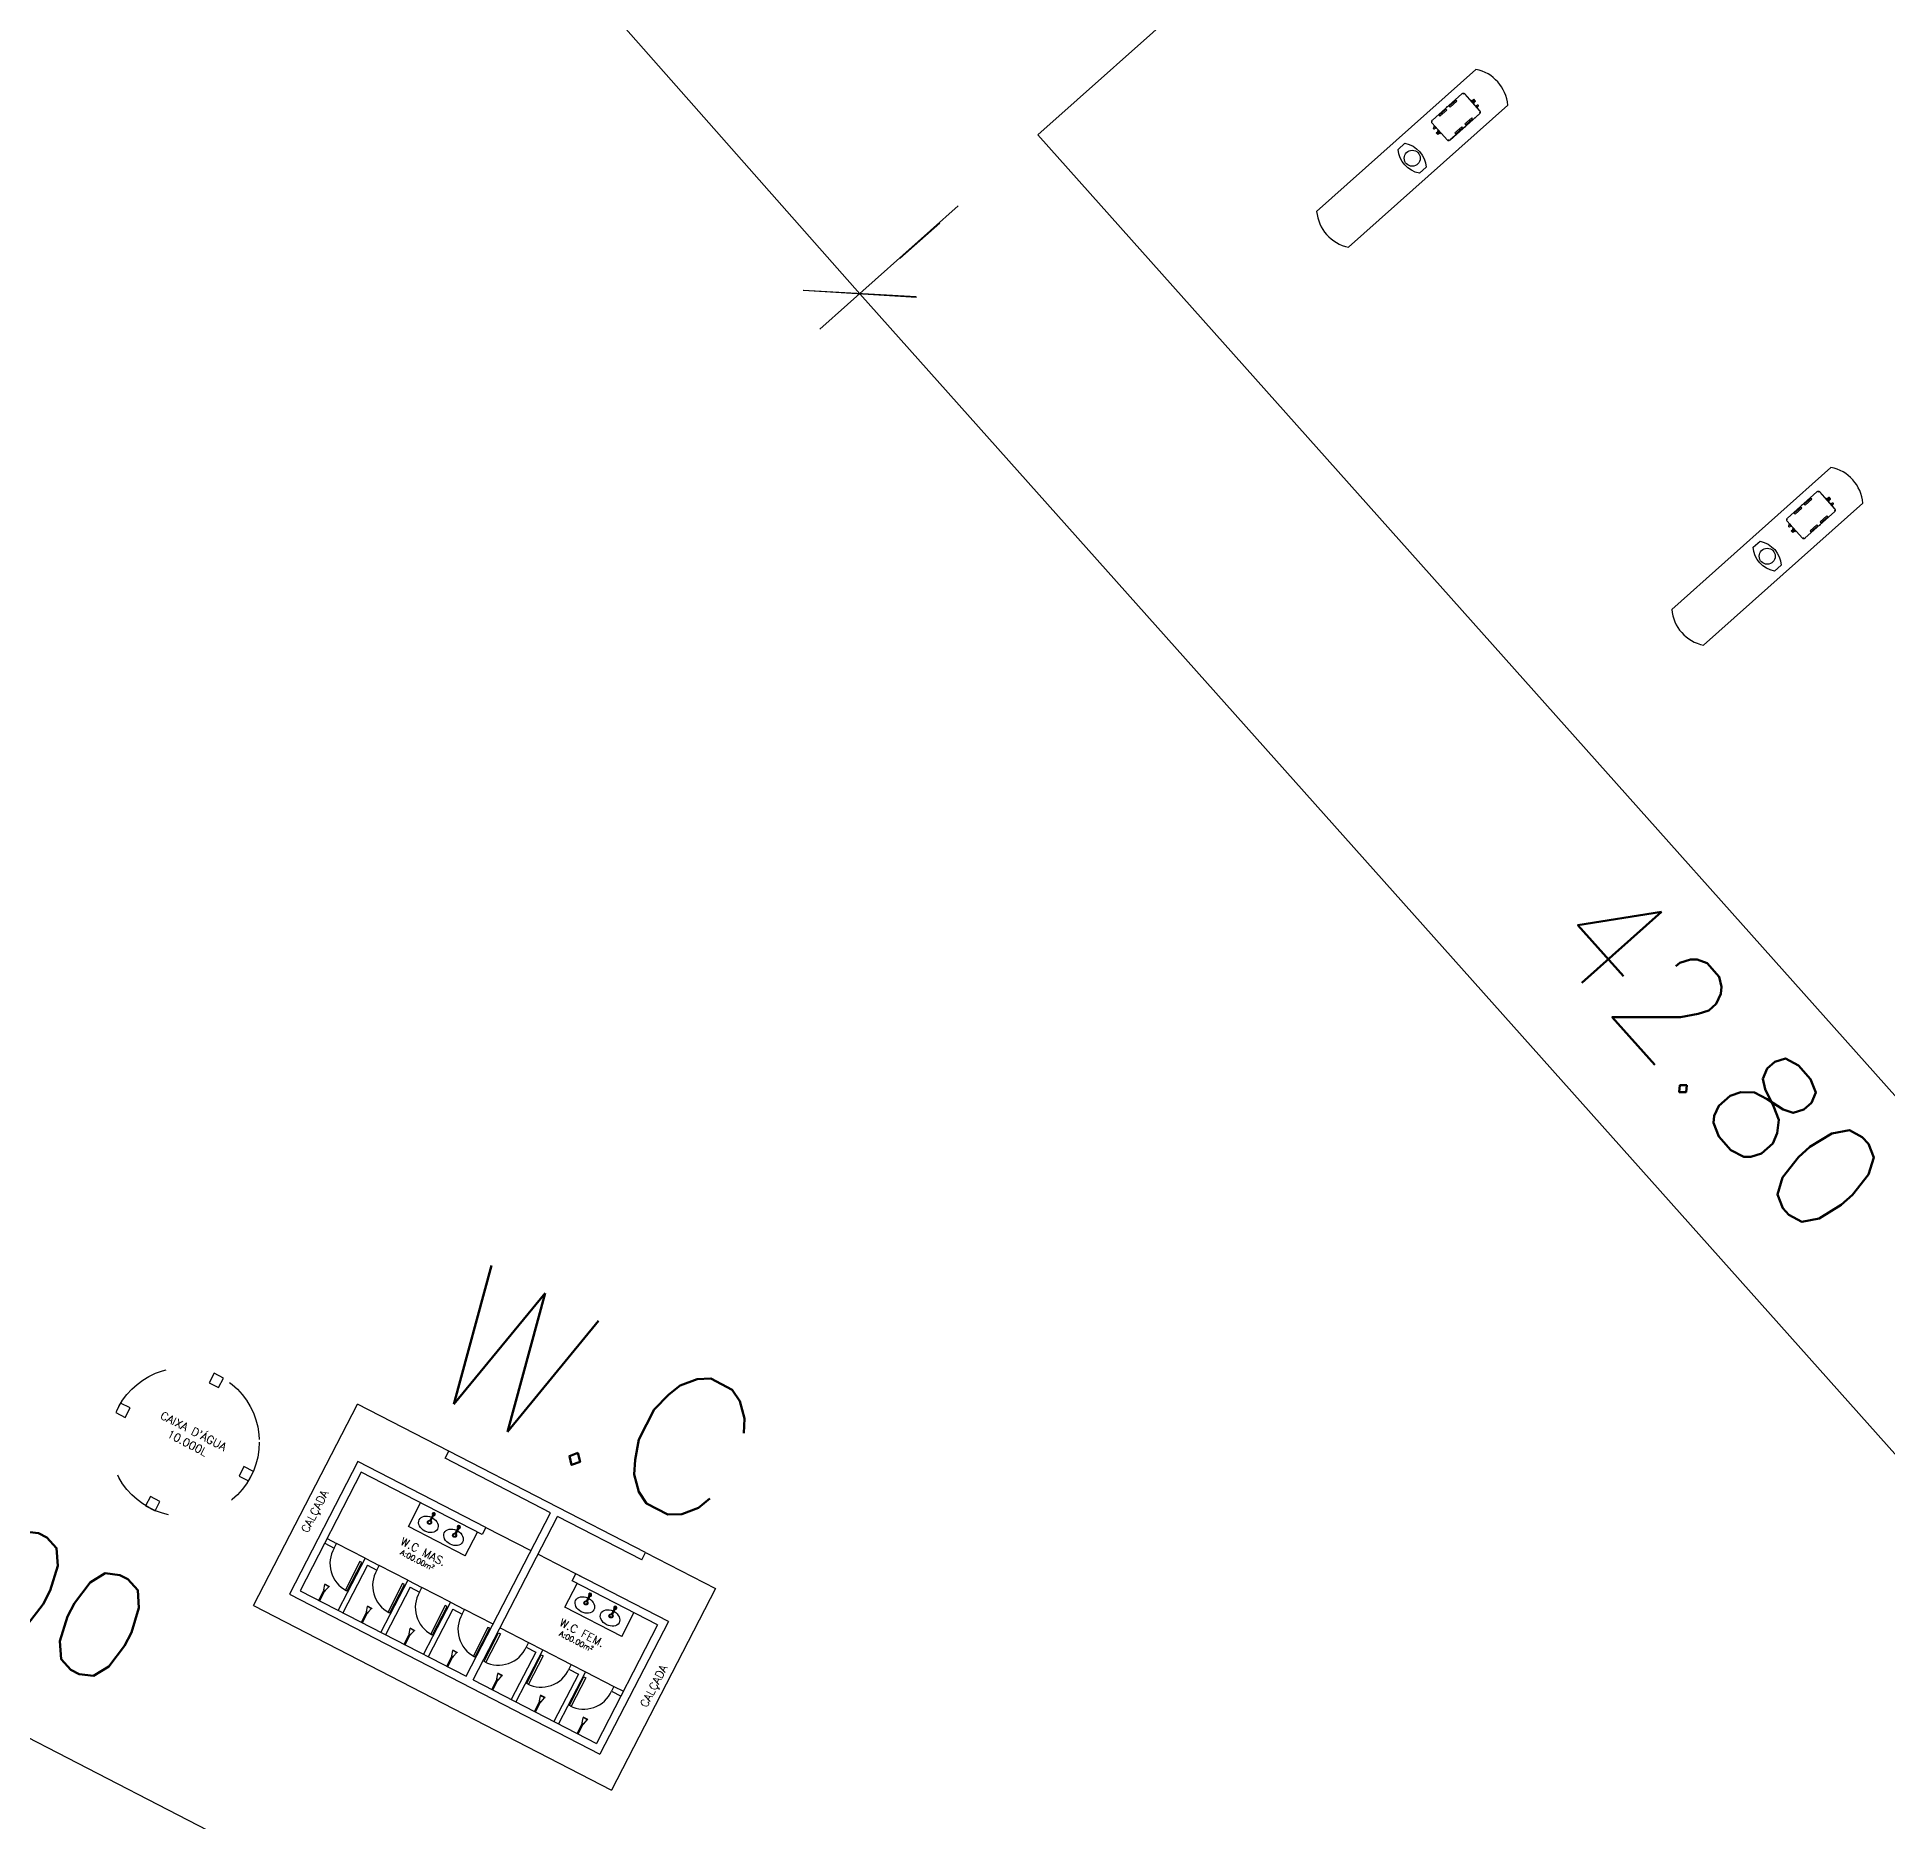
# Model space of a CAD drawing. Header units: millimetres. Extents: x 1111 to 1333, y -447 to -319.
# Drawn here: x 1127.649 to 1130.425, y -441.256 to -438.578 of the extents above; entities that cross this region are included whole.
import ezdxf

# ---------------------------------------------------------------- set-up
doc = ezdxf.new("R2010")
doc.units = ezdxf.units.MM
doc.header["$PDMODE"] = 35
doc.linetypes.add('HIDDEN', pattern=[0.375, 0.25, -0.125])
for name, color, linetype in [('ARQ-ALVENARIA', 4, 'Continuous'), ('ARQ-COTAS', 30, 'Continuous'), ('ARQ-ESTRUTURA', 6, 'Continuous'), ('ARQ-PENA-01', 1, 'Continuous'), ('ARQ-PENA-02', 2, 'Continuous'), ('ARQ-PENA-FINA-CINZA', 8, 'Continuous'), ('ARQ-PROJ-01', 1, 'HIDDEN'), ('ARQ-PÇ-HIDROSSAN', 7, 'Continuous'), ('ARQ-TEXTO3', 3, 'Continuous')]:
    doc.layers.add(name, color=color, linetype=linetype)
doc.styles.add('ROMANS', font='romans')
doc.styles.add('Romans_Anot', font='romans.shx')
doc.dimstyles.new('Escala 1-1000', dxfattribs={"dimscale": 10, "dimtxt": 0.2, "dimasz": 0.15, "dimexe": 0.1, "dimexo": 0.2, "dimgap": 0.15, "dimtad": 1, "dimzin": 4, "dimdsep": 46, "dimtxsty": 'Romans_Anot', "dimblk": 'OBLIQUE', "dimcen": 0.25, "dimclrd": 256, "dimclre": 256, "dimclrt": 2, "dimadec": 0, "dimazin": 0, "dimtfac": 1, "dimtix": 1, "dimtmove": 2, "dimatfit": 3, "dimfxl": 0, "dimlwd": -1, "dimlwe": -1, "dimarcsym": 0})

# ---------------------------------------------------------------- blocks, each defined once
blk = doc.blocks.new('BOMBA SUPERIOR')
at = {"layer": 'ARQ-PENA-FINA-CINZA', "lineweight": 5}
for p, q in [((807.348, 416.105), (807.347, 416.103)), ((807.347, 416.103), (807.347, 416.102)), ((807.347, 416.102), (807.347, 416.101)), ((807.349, 416.108), (807.348, 416.105)), ((807.35, 416.109), (807.349, 416.108)), ((807.351, 416.11), (807.35, 416.109)), ((807.353, 416.112), (807.351, 416.11)), ((807.354, 416.114), (807.353, 416.112)), ((807.355, 416.115), (807.354, 416.114)), ((807.356, 416.116), (807.355, 416.115)), ((807.358, 416.118), (807.356, 416.116)), ((807.36, 416.119), (807.358, 416.118)), ((807.361, 416.12), (807.36, 416.119)), ((807.361, 416.109), (807.36, 416.107)), ((807.36, 416.107), (807.361, 416.104)), ((807.362, 416.12), (807.361, 416.12)), ((807.363, 416.11), (807.361, 416.109)), ((807.361, 416.106), (807.361, 416.107)), ((807.361, 416.107), (807.363, 416.107)), ((807.361, 416.106), (807.361, 416.107)), ((807.363, 416.106), (807.361, 416.106)), ((807.361, 416.104), (807.363, 416.103)), ((807.364, 416.122), (807.362, 416.12)), ((807.365, 416.109), (807.363, 416.11)), ((807.364, 416.109), (807.363, 416.109)), ((807.363, 416.109), (807.363, 416.109)), ((807.363, 416.107), (807.363, 416.109)), ((807.363, 416.109), (807.364, 416.109)), ((807.363, 416.105), (807.363, 416.106)), ((807.363, 416.105), (807.363, 416.105)), ((807.363, 416.105), (807.364, 416.105)), ((807.364, 416.105), (807.363, 416.105)), ((807.363, 416.103), (807.365, 416.104)), ((807.367, 416.123), (807.364, 416.122)), ((807.364, 416.109), (807.364, 416.109)), ((807.364, 416.109), (807.364, 416.107)), ((807.364, 416.107), (807.365, 416.107)), ((807.365, 416.106), (807.364, 416.106)), ((807.364, 416.106), (807.364, 416.105)), ((807.364, 416.105), (807.364, 416.105)), ((807.367, 416.107), (807.365, 416.109)), ((807.365, 416.104), (807.367, 416.107)), ((807.365, 416.107), (807.365, 416.106)), ((807.365, 416.107), (807.365, 416.106)), ((807.368, 416.123), (807.367, 416.123)), ((807.372, 416.123), (807.368, 416.123)), ((807.375, 416.124), (807.372, 416.123)), ((807.376, 416.124), (807.375, 416.124)), ((807.386, 416.124), (807.376, 416.124)), ((807.386, 416.122), (808.126, 416.122)), ((807.387, 416.124), (808.125, 416.124)), ((807.715, 416.107), (807.543, 416.107)), ((807.543, 416.107), (807.543, 416.084)), ((807.715, 416.084), (807.715, 416.107)), ((807.742, 416.125), (807.745, 416.128)), ((807.742, 416.124), (807.745, 416.127)), ((807.743, 416.125), (807.742, 416.125)), ((807.742, 416.125), (807.742, 416.124)), ((807.745, 416.128), (807.767, 416.128)), ((807.745, 416.127), (807.767, 416.127)), ((807.767, 416.128), (807.77, 416.125)), ((807.767, 416.127), (807.77, 416.124)), ((807.77, 416.125), (807.769, 416.125)), ((807.77, 416.124), (807.77, 416.125)), ((807.968, 416.107), (807.797, 416.107)), ((807.797, 416.107), (807.797, 416.084)), ((807.968, 416.084), (807.968, 416.107)), ((808.136, 416.124), (808.126, 416.124)), ((808.137, 416.124), (808.136, 416.124)), ((808.14, 416.123), (808.137, 416.124)), ((808.143, 416.123), (808.14, 416.123)), ((808.144, 416.123), (808.143, 416.123)), ((808.147, 416.122), (808.144, 416.123)), ((808.146, 416.109), (808.145, 416.107)), ((808.145, 416.107), (808.146, 416.104)), ((808.149, 416.11), (808.146, 416.109)), ((808.146, 416.104), (808.149, 416.103)), ((808.15, 416.12), (808.147, 416.122)), ((808.148, 416.107), (808.147, 416.107)), ((808.147, 416.107), (808.147, 416.106)), ((808.147, 416.106), (808.147, 416.107)), ((808.147, 416.106), (808.148, 416.106)), ((808.149, 416.109), (808.148, 416.109)), ((808.148, 416.109), (808.148, 416.109)), ((808.148, 416.109), (808.148, 416.107)), ((808.148, 416.109), (808.149, 416.109)), ((808.148, 416.106), (808.148, 416.105)), ((808.148, 416.105), (808.148, 416.105)), ((808.148, 416.105), (808.149, 416.105)), ((808.149, 416.105), (808.148, 416.105)), ((808.151, 416.109), (808.149, 416.11)), ((808.15, 416.109), (808.149, 416.109)), ((808.149, 416.109), (808.149, 416.107)), ((808.149, 416.107), (808.15, 416.107)), ((808.15, 416.106), (808.149, 416.106)), ((808.149, 416.106), (808.149, 416.105)), ((808.149, 416.105), (808.15, 416.105)), ((808.149, 416.103), (808.151, 416.104)), ((808.151, 416.12), (808.15, 416.12)), ((808.15, 416.106), (808.15, 416.107)), ((808.15, 416.107), (808.15, 416.106)), ((808.152, 416.119), (808.151, 416.12)), ((808.152, 416.107), (808.151, 416.109)), ((808.151, 416.104), (808.152, 416.107)), ((808.154, 416.118), (808.152, 416.119)), ((808.156, 416.116), (808.154, 416.118)), ((808.157, 416.115), (808.156, 416.116)), ((808.158, 416.114), (808.157, 416.115)), ((808.159, 416.112), (808.158, 416.114)), ((808.161, 416.11), (808.159, 416.112)), ((808.162, 416.109), (808.161, 416.11)), ((808.162, 416.108), (808.162, 416.109)), ((808.163, 416.105), (808.162, 416.108)), ((808.164, 416.103), (808.163, 416.105)), ((808.165, 416.102), (808.164, 416.103)), ((808.165, 416.101), (808.165, 416.102)), ((807.283, 415.897), (807.282, 415.896)), ((807.282, 415.896), (807.282, 415.852)), ((807.283, 415.895), (807.282, 415.896)), ((807.282, 415.876), (807.283, 415.877)), ((807.282, 415.872), (807.283, 415.87)), ((807.282, 415.852), (807.283, 415.853)), ((807.282, 415.852), (807.283, 415.851)), ((807.32, 415.895), (807.283, 415.897)), ((807.283, 415.897), (807.283, 415.897)), ((807.32, 415.893), (807.283, 415.895)), ((807.283, 415.895), (807.283, 415.895)), ((807.283, 415.877), (807.283, 415.877)), ((807.283, 415.877), (807.31, 415.877)), ((807.283, 415.87), (807.283, 415.87)), ((807.283, 415.87), (807.31, 415.87)), ((807.283, 415.853), (807.32, 415.855)), ((807.283, 415.853), (807.283, 415.853)), ((807.283, 415.851), (807.32, 415.852)), ((807.283, 415.851), (807.283, 415.851)), ((807.295, 415.988), (807.296, 415.994)), ((807.296, 415.982), (807.295, 415.988)), ((807.295, 415.874), (807.295, 415.875)), ((807.295, 415.875), (807.311, 415.875)), ((807.295, 415.873), (807.295, 415.874)), ((807.311, 415.873), (807.295, 415.873)), ((807.295, 415.873), (807.295, 415.873)), ((807.295, 415.873), (807.295, 415.873)), ((807.296, 415.994), (807.3, 415.998)), ((807.3, 415.978), (807.296, 415.982)), ((807.3, 415.998), (807.304, 416.002)), ((807.304, 415.974), (807.3, 415.978)), ((807.304, 416.002), (807.31, 416.003)), ((807.31, 415.973), (807.304, 415.974)), ((807.31, 416.003), (807.327, 416.003)), ((807.327, 415.973), (807.31, 415.973)), ((807.321, 415.88), (807.312, 415.879)), ((807.312, 415.879), (807.312, 415.869)), ((807.312, 415.869), (807.312, 415.879)), ((807.312, 415.878), (807.312, 415.878)), ((807.312, 415.878), (807.312, 415.877)), ((807.312, 415.875), (807.312, 415.874)), ((807.312, 415.873), (807.312, 415.873)), ((807.312, 415.87), (807.312, 415.87)), ((807.312, 415.87), (807.312, 415.869)), ((807.312, 415.869), (807.313, 415.869)), ((807.321, 415.867), (807.312, 415.869)), ((807.321, 415.907), (807.32, 415.906)), ((807.32, 415.906), (807.321, 415.906)), ((807.32, 415.906), (807.32, 415.89)), ((807.32, 415.904), (807.32, 415.903)), ((807.321, 415.903), (807.32, 415.903)), ((807.32, 415.903), (807.321, 415.903)), ((807.321, 415.895), (807.32, 415.895)), ((807.32, 415.895), (807.321, 415.895)), ((807.32, 415.89), (807.321, 415.89)), ((807.321, 415.859), (807.32, 415.859)), ((807.32, 415.859), (807.32, 415.842)), ((807.32, 415.852), (807.32, 415.853)), ((807.32, 415.853), (807.321, 415.853)), ((807.321, 415.852), (807.32, 415.852)), ((807.321, 415.845), (807.32, 415.844)), ((807.32, 415.844), (807.321, 415.844)), ((807.32, 415.842), (807.32, 415.841)), ((807.32, 415.841), (807.321, 415.841)), ((807.323, 415.907), (807.321, 415.907)), ((807.321, 415.907), (807.321, 415.907)), ((807.321, 415.903), (807.321, 415.903)), ((807.321, 415.899), (807.322, 415.901)), ((807.321, 415.897), (807.321, 415.899)), ((807.321, 415.892), (807.321, 415.897)), ((807.321, 415.896), (807.321, 415.895)), ((807.321, 415.856), (807.321, 415.892)), ((807.321, 415.851), (807.321, 415.856)), ((807.321, 415.848), (807.321, 415.851)), ((807.322, 415.846), (807.321, 415.848)), ((807.321, 415.841), (807.321, 415.84)), ((807.321, 415.84), (807.322, 415.84)), ((807.322, 415.907), (807.342, 415.907)), ((807.322, 415.903), (807.323, 415.905)), ((807.322, 415.901), (807.322, 415.903)), ((807.322, 415.844), (807.322, 415.846)), ((807.323, 415.843), (807.322, 415.844)), ((807.342, 415.84), (807.322, 415.84)), ((807.322, 415.84), (807.323, 415.84)), ((807.323, 415.905), (807.324, 415.906)), ((807.323, 415.905), (807.323, 415.905)), ((807.323, 415.842), (807.323, 415.843)), ((807.324, 415.842), (807.323, 415.842)), ((807.324, 415.906), (807.342, 415.906)), ((807.342, 415.841), (807.324, 415.842)), ((807.327, 416.013), (807.327, 415.964)), ((807.346, 416.013), (807.327, 416.013)), ((807.327, 415.964), (807.346, 415.964)), ((807.346, 415.91), (807.338, 415.91)), ((807.338, 415.91), (807.338, 415.837)), ((807.338, 415.837), (807.346, 415.837)), ((807.343, 415.909), (807.342, 415.908)), ((807.342, 415.908), (807.342, 415.839)), ((807.342, 415.907), (807.342, 415.907)), ((807.342, 415.907), (807.342, 415.907)), ((807.342, 415.906), (807.342, 415.907)), ((807.342, 415.906), (807.342, 415.906)), ((807.342, 415.841), (807.342, 415.841)), ((807.342, 415.84), (807.342, 415.84)), ((807.342, 415.839), (807.342, 415.839)), ((807.342, 415.839), (807.343, 415.839)), ((807.344, 415.909), (807.343, 415.909)), ((807.343, 415.839), (807.344, 415.839)), ((807.344, 415.839), (807.344, 415.909)), ((807.344, 415.909), (807.346, 415.909)), ((807.344, 415.839), (807.346, 415.839)), ((807.347, 416.101), (807.346, 416.098)), ((807.346, 416.098), (807.346, 416.094)), ((807.346, 416.094), (807.346, 415.654)), ((807.346, 416.083), (807.346, 416.084)), ((807.346, 416.084), (807.348, 416.084)), ((807.347, 416.083), (807.346, 416.083)), ((807.346, 415.964), (807.346, 416.013)), ((807.346, 415.822), (807.346, 415.925)), ((807.346, 415.837), (807.346, 415.91)), ((807.346, 415.839), (807.346, 415.909)), ((807.346, 415.909), (807.346, 415.839)), ((807.346, 415.839), (807.346, 415.839)), ((807.348, 416.084), (807.348, 415.664)), ((807.543, 416.084), (807.715, 416.084)), ((807.797, 416.084), (807.968, 416.084)), ((808.164, 415.664), (808.164, 416.084)), ((808.164, 416.084), (808.166, 416.084)), ((808.165, 416.098), (808.165, 416.101)), ((808.165, 416.095), (808.165, 416.098)), ((808.166, 416.094), (808.165, 416.095)), ((808.165, 416.084), (808.165, 416.083)), ((808.165, 416.083), (808.166, 416.083)), ((808.166, 415.654), (808.166, 416.094)), ((808.166, 415.822), (808.166, 415.925)), ((808.166, 415.837), (808.166, 415.91)), ((808.166, 415.91), (808.173, 415.91)), ((808.166, 415.839), (808.166, 415.909)), ((808.166, 415.909), (808.166, 415.839)), ((808.167, 415.909), (808.166, 415.909)), ((808.167, 415.839), (808.166, 415.839)), ((808.166, 415.839), (808.166, 415.839)), ((808.173, 415.837), (808.166, 415.837)), ((808.184, 415.784), (808.166, 415.784)), ((808.166, 415.784), (808.166, 415.734)), ((808.167, 415.909), (808.168, 415.909)), ((808.167, 415.839), (808.167, 415.909)), ((808.168, 415.839), (808.167, 415.839)), ((808.168, 415.909), (808.169, 415.908)), ((808.169, 415.839), (808.168, 415.839)), ((808.169, 415.908), (808.169, 415.839)), ((808.17, 415.907), (808.169, 415.907)), ((808.169, 415.906), (808.169, 415.907)), ((808.17, 415.906), (808.169, 415.906)), ((808.169, 415.841), (808.17, 415.841)), ((808.169, 415.84), (808.17, 415.84)), ((808.169, 415.839), (808.169, 415.839)), ((808.19, 415.907), (808.17, 415.907)), ((808.17, 415.907), (808.17, 415.907)), ((808.188, 415.906), (808.17, 415.906)), ((808.17, 415.841), (808.188, 415.842)), ((808.17, 415.84), (808.19, 415.84)), ((808.173, 415.91), (808.173, 415.837)), ((808.184, 415.734), (808.184, 415.784)), ((808.184, 415.774), (808.201, 415.774)), ((808.188, 415.907), (808.19, 415.907)), ((808.188, 415.905), (808.188, 415.906)), ((808.189, 415.905), (808.188, 415.905)), ((808.188, 415.842), (808.189, 415.843)), ((808.188, 415.842), (808.188, 415.842)), ((808.19, 415.84), (808.188, 415.84)), ((808.19, 415.903), (808.189, 415.905)), ((808.189, 415.844), (808.19, 415.846)), ((808.189, 415.843), (808.189, 415.844)), ((808.19, 415.907), (808.191, 415.907)), ((808.19, 415.901), (808.19, 415.903)), ((808.19, 415.899), (808.19, 415.901)), ((808.191, 415.897), (808.19, 415.899)), ((808.19, 415.848), (808.191, 415.851)), ((808.19, 415.846), (808.19, 415.848)), ((808.191, 415.841), (808.19, 415.84)), ((808.19, 415.84), (808.19, 415.84)), ((808.191, 415.907), (808.192, 415.906)), ((808.191, 415.903), (808.192, 415.903)), ((808.192, 415.903), (808.191, 415.903)), ((808.191, 415.892), (808.191, 415.897)), ((808.191, 415.896), (808.191, 415.895)), ((808.191, 415.895), (808.192, 415.895)), ((808.191, 415.856), (808.191, 415.892)), ((808.192, 415.89), (808.191, 415.89)), ((808.191, 415.88), (808.199, 415.879)), ((808.191, 415.867), (808.199, 415.869)), ((808.191, 415.859), (808.192, 415.859)), ((808.191, 415.851), (808.191, 415.856)), ((808.191, 415.852), (808.192, 415.852)), ((808.191, 415.845), (808.192, 415.844)), ((808.192, 415.841), (808.191, 415.841)), ((808.192, 415.906), (808.192, 415.906)), ((808.192, 415.906), (808.192, 415.89)), ((808.192, 415.904), (808.192, 415.903)), ((808.192, 415.903), (808.192, 415.903)), ((808.192, 415.895), (808.228, 415.897)), ((808.192, 415.893), (808.228, 415.895)), ((808.192, 415.895), (808.192, 415.895)), ((808.192, 415.859), (808.192, 415.842)), ((808.228, 415.853), (808.192, 415.855)), ((808.192, 415.852), (808.192, 415.853)), ((808.192, 415.853), (808.192, 415.853)), ((808.192, 415.852), (808.228, 415.851)), ((808.192, 415.844), (808.192, 415.844)), ((808.192, 415.842), (808.192, 415.841)), ((808.199, 415.879), (808.199, 415.869)), ((808.199, 415.869), (808.199, 415.879)), ((808.2, 415.878), (808.199, 415.877)), ((808.199, 415.877), (808.199, 415.877)), ((808.199, 415.875), (808.2, 415.874)), ((808.2, 415.873), (808.199, 415.873)), ((808.199, 415.873), (808.199, 415.873)), ((808.199, 415.87), (808.199, 415.87)), ((808.199, 415.87), (808.2, 415.87)), ((808.199, 415.869), (808.2, 415.869)), ((808.2, 415.878), (808.2, 415.878)), ((808.216, 415.875), (808.2, 415.875)), ((808.2, 415.873), (808.216, 415.873)), ((808.2, 415.87), (808.2, 415.869)), ((808.228, 415.877), (808.201, 415.877)), ((808.228, 415.87), (808.201, 415.87)), ((808.201, 415.774), (808.207, 415.773)), ((808.207, 415.773), (808.212, 415.77)), ((808.212, 415.77), (808.215, 415.765)), ((808.215, 415.765), (808.216, 415.76)), ((808.216, 415.76), (808.215, 415.754)), ((808.217, 415.874), (808.216, 415.875)), ((808.216, 415.873), (808.216, 415.873)), ((808.216, 415.873), (808.217, 415.873)), ((808.217, 415.873), (808.217, 415.874)), ((808.228, 415.897), (808.229, 415.897)), ((808.228, 415.895), (808.229, 415.895)), ((808.229, 415.877), (808.228, 415.877)), ((808.229, 415.87), (808.228, 415.87)), ((808.229, 415.853), (808.228, 415.853)), ((808.228, 415.851), (808.229, 415.851)), ((808.229, 415.897), (808.23, 415.896)), ((808.229, 415.895), (808.23, 415.896)), ((808.23, 415.876), (808.229, 415.877)), ((808.23, 415.872), (808.229, 415.87)), ((808.23, 415.852), (808.229, 415.853)), ((808.229, 415.851), (808.23, 415.852)), ((808.23, 415.896), (808.23, 415.852)), ((807.346, 415.664), (807.346, 415.665)), ((807.346, 415.665), (807.347, 415.665)), ((807.348, 415.664), (807.346, 415.664)), ((807.346, 415.654), (807.346, 415.651)), ((807.346, 415.651), (807.347, 415.647)), ((807.347, 415.647), (807.347, 415.646)), ((807.347, 415.646), (807.348, 415.642)), ((807.348, 415.642), (807.35, 415.639)), ((807.35, 415.639), (807.351, 415.638)), ((807.351, 415.638), (807.353, 415.634)), ((807.353, 415.634), (807.355, 415.632)), ((807.355, 415.632), (807.357, 415.631)), ((807.358, 415.643), (807.357, 415.641)), ((807.357, 415.641), (807.358, 415.639)), ((807.357, 415.631), (807.36, 415.628)), ((807.36, 415.645), (807.358, 415.641)), ((807.36, 415.645), (807.358, 415.643)), ((807.358, 415.641), (807.36, 415.637)), ((807.358, 415.639), (807.36, 415.637)), ((807.361, 415.646), (807.36, 415.645)), ((807.363, 415.646), (807.36, 415.645)), ((807.361, 415.643), (807.36, 415.641)), ((807.36, 415.641), (807.361, 415.638)), ((807.36, 415.637), (807.361, 415.636)), ((807.36, 415.637), (807.363, 415.635)), ((807.36, 415.628), (807.361, 415.627)), ((807.363, 415.646), (807.361, 415.646)), ((807.363, 415.645), (807.361, 415.643)), ((807.361, 415.64), (807.361, 415.641)), ((807.361, 415.641), (807.363, 415.641)), ((807.361, 415.64), (807.361, 415.641)), ((807.363, 415.64), (807.361, 415.64)), ((807.361, 415.638), (807.363, 415.637)), ((807.361, 415.636), (807.363, 415.635)), ((807.361, 415.627), (807.364, 415.626)), ((807.367, 415.645), (807.363, 415.646)), ((807.367, 415.645), (807.363, 415.646)), ((807.365, 415.643), (807.363, 415.645)), ((807.363, 415.641), (807.363, 415.643)), ((807.363, 415.643), (807.364, 415.643)), ((807.364, 415.642), (807.363, 415.642)), ((807.363, 415.642), (807.363, 415.642)), ((807.363, 415.639), (807.363, 415.64)), ((807.363, 415.639), (807.363, 415.639)), ((807.363, 415.639), (807.364, 415.639)), ((807.364, 415.639), (807.363, 415.639)), ((807.363, 415.637), (807.365, 415.638)), ((807.363, 415.635), (807.367, 415.637)), ((807.363, 415.635), (807.367, 415.637)), ((807.364, 415.643), (807.364, 415.641)), ((807.364, 415.642), (807.364, 415.642)), ((807.364, 415.641), (807.365, 415.641)), ((807.365, 415.64), (807.364, 415.64)), ((807.364, 415.64), (807.364, 415.639)), ((807.364, 415.639), (807.364, 415.639)), ((807.364, 415.626), (807.368, 415.625)), ((807.367, 415.641), (807.365, 415.643)), ((807.365, 415.638), (807.367, 415.641)), ((807.365, 415.641), (807.365, 415.64)), ((807.365, 415.641), (807.365, 415.64)), ((807.368, 415.641), (807.367, 415.645)), ((807.368, 415.643), (807.367, 415.645)), ((807.367, 415.637), (807.368, 415.641)), ((807.367, 415.637), (807.368, 415.639)), ((807.369, 415.641), (807.368, 415.643)), ((807.368, 415.639), (807.369, 415.641)), ((807.368, 415.625), (807.369, 415.625)), ((807.369, 415.625), (807.374, 415.624)), ((807.374, 415.624), (807.376, 415.624)), ((807.376, 415.624), (807.386, 415.624)), ((807.386, 415.624), (807.386, 415.626)), ((807.386, 415.626), (808.126, 415.626)), ((807.386, 415.624), (807.387, 415.624)), ((807.387, 415.624), (807.386, 415.624)), ((808.125, 415.624), (807.387, 415.624)), ((807.387, 415.624), (807.388, 415.624)), ((807.716, 415.663), (807.544, 415.663)), ((807.544, 415.663), (807.544, 415.64)), ((807.544, 415.64), (807.716, 415.64)), ((807.716, 415.64), (807.716, 415.663)), ((807.742, 415.623), (807.742, 415.624)), ((807.742, 415.624), (807.745, 415.62)), ((807.745, 415.619), (807.742, 415.623)), ((807.742, 415.623), (807.743, 415.623)), ((807.745, 415.62), (807.767, 415.62)), ((807.767, 415.619), (807.745, 415.619)), ((807.767, 415.62), (807.77, 415.624)), ((807.77, 415.623), (807.767, 415.619)), ((807.77, 415.623), (807.769, 415.623)), ((807.77, 415.624), (807.77, 415.623)), ((807.968, 415.663), (807.796, 415.663)), ((807.796, 415.663), (807.796, 415.64)), ((807.796, 415.64), (807.968, 415.64)), ((807.968, 415.64), (807.968, 415.663)), ((808.125, 415.624), (808.125, 415.624)), ((808.125, 415.624), (808.136, 415.624)), ((808.126, 415.624), (808.125, 415.624)), ((808.126, 415.626), (808.126, 415.624)), ((808.136, 415.624), (808.138, 415.624)), ((808.138, 415.624), (808.142, 415.625)), ((808.142, 415.625), (808.144, 415.625)), ((808.145, 415.645), (808.143, 415.641)), ((808.145, 415.645), (808.143, 415.643)), ((808.143, 415.643), (808.143, 415.641)), ((808.143, 415.641), (808.145, 415.637)), ((808.143, 415.641), (808.143, 415.639)), ((808.143, 415.639), (808.145, 415.637)), ((808.147, 415.646), (808.144, 415.646)), ((808.144, 415.646), (808.144, 415.641)), ((808.144, 415.641), (808.147, 415.641)), ((808.144, 415.625), (808.147, 415.626)), ((808.146, 415.646), (808.145, 415.645)), ((808.149, 415.646), (808.145, 415.645)), ((808.146, 415.643), (808.145, 415.641)), ((808.145, 415.641), (808.146, 415.638)), ((808.145, 415.637), (808.146, 415.636)), ((808.145, 415.637), (808.149, 415.635)), ((808.149, 415.646), (808.146, 415.646)), ((808.149, 415.645), (808.146, 415.643)), ((808.146, 415.638), (808.149, 415.637)), ((808.146, 415.636), (808.149, 415.635)), ((808.147, 415.641), (808.147, 415.646)), ((808.147, 415.641), (808.147, 415.64)), ((808.147, 415.64), (808.147, 415.641)), ((808.147, 415.641), (808.148, 415.641)), ((808.147, 415.64), (808.148, 415.64)), ((808.147, 415.626), (808.15, 415.627)), ((808.148, 415.641), (808.148, 415.643)), ((808.148, 415.643), (808.149, 415.643)), ((808.149, 415.642), (808.148, 415.642)), ((808.148, 415.642), (808.148, 415.642)), ((808.148, 415.64), (808.148, 415.639)), ((808.148, 415.639), (808.148, 415.639)), ((808.148, 415.639), (808.149, 415.639)), ((808.149, 415.639), (808.148, 415.639)), ((808.152, 415.645), (808.149, 415.646)), ((808.152, 415.645), (808.149, 415.646)), ((808.151, 415.643), (808.149, 415.645)), ((808.149, 415.643), (808.149, 415.641)), ((808.15, 415.642), (808.149, 415.642)), ((808.149, 415.641), (808.15, 415.641)), ((808.15, 415.64), (808.149, 415.64)), ((808.149, 415.64), (808.149, 415.639)), ((808.149, 415.639), (808.15, 415.639)), ((808.149, 415.637), (808.151, 415.638)), ((808.149, 415.635), (808.152, 415.637)), ((808.149, 415.635), (808.152, 415.637)), ((808.15, 415.64), (808.15, 415.641)), ((808.15, 415.641), (808.15, 415.64)), ((808.15, 415.627), (808.152, 415.628)), ((808.152, 415.641), (808.151, 415.643)), ((808.151, 415.638), (808.152, 415.641)), ((808.154, 415.641), (808.152, 415.645)), ((808.154, 415.643), (808.152, 415.645)), ((808.152, 415.637), (808.154, 415.641)), ((808.152, 415.637), (808.154, 415.639)), ((808.152, 415.628), (808.155, 415.631)), ((808.154, 415.641), (808.154, 415.643)), ((808.154, 415.639), (808.154, 415.641)), ((808.155, 415.631), (808.157, 415.632)), ((808.157, 415.632), (808.158, 415.634)), ((808.158, 415.634), (808.161, 415.638)), ((808.161, 415.638), (808.162, 415.639)), ((808.162, 415.639), (808.163, 415.642)), ((808.163, 415.642), (808.165, 415.646)), ((808.166, 415.664), (808.164, 415.664)), ((808.166, 415.665), (808.165, 415.665)), ((808.165, 415.665), (808.165, 415.664)), ((808.165, 415.651), (808.166, 415.654)), ((808.165, 415.647), (808.165, 415.651)), ((808.165, 415.646), (808.165, 415.647)), ((808.166, 415.734), (808.184, 415.734)), ((808.201, 415.745), (808.184, 415.745)), ((808.207, 415.746), (808.201, 415.745)), ((808.212, 415.749), (808.207, 415.746)), ((808.215, 415.754), (808.212, 415.749))]:
    blk.add_line(p, q, dxfattribs=at)
for centre, radius in [((807.363, 416.107), 0.00513), ((807.363, 416.107), 0.00546), ((808.148, 416.107), 0.00513), ((808.149, 416.107), 0.00546)]:
    blk.add_circle(centre, radius, dxfattribs=at)
blk = doc.blocks.new('_Oblique')
at = {"color": 0, "linetype": 'ByBlock', "lineweight": -2}
blk.add_line((-0.5, -0.5), (0.5, 0.5), dxfattribs=at)
blk = doc.blocks.new('*D294')
at = {"layer": 'ARQ-COTAS', "transparency": 16777216}
for p, q in [((49.294, -15.463), (46.704, -17.773)), ((75.941, -49.048), (47.451, -17.108)), ((77.989, -47.22), (75.195, -49.713))]:
    blk.add_line(p, q, dxfattribs=at)
at = {"layer": 'DEFPOINTS', "color": 0, "transparency": 16777216}
for p in [(50.787, -14.132), (47.451, -17.108), (79.482, -45.889)]:
    blk.add_point(p, dxfattribs=at)
at = {"layer": 'ARQ-COTAS', "transparency": 16777216, "xscale": 1.5, "yscale": 1.5, "zscale": 1.5}
for p, rotation in [((47.451, -17.108), 131.7326999221183), ((75.941, -49.048), 311.7326999221183)]:
    blk.add_blockref('_Oblique', p, dxfattribs=dict(at, rotation=rotation))
at = {"layer": 'ARQ-COTAS', "color": 2, "transparency": 16777216, "insert": (63.561, -31.413), "char_height": 2, "attachment_point": 5, "rotation": 311.7327, "style": 'Romans_Anot'}
blk.add_mtext('42.80', dxfattribs=at)
blk = doc.blocks.new('*D289')
at = {"layer": 'ARQ-COTAS', "transparency": 16777216}
for p, q in [((73.065, -65.426), (-15.823, -19.612)), ((-16.739, -21.39), (-16.281, -20.501)), ((73.981, -63.649), (73.523, -64.538))]:
    blk.add_line(p, q, dxfattribs=at)
at = {"layer": 'DEFPOINTS', "color": 0, "transparency": 16777216}
for p in [(-15.823, -19.612), (-15.823, -19.612), (73.065, -65.426)]:
    blk.add_point(p, dxfattribs=at)
at = {"layer": 'ARQ-COTAS', "transparency": 16777216, "xscale": 1.5, "yscale": 1.5, "zscale": 1.5}
for p, rotation in [((-15.823, -19.612), 152.7326999626331), ((73.065, -65.426), 332.7326999626331)]:
    blk.add_blockref('_Oblique', p, dxfattribs=dict(at, rotation=rotation))
at = {"layer": 'ARQ-COTAS', "color": 2, "transparency": 16777216, "insert": (29.767, -40.297), "char_height": 2, "attachment_point": 5, "rotation": 332.7327, "style": 'Romans_Anot'}
blk.add_mtext('100.00', dxfattribs=at)
blk = doc.blocks.new('*D290')
at = {"layer": 'ARQ-COTAS', "transparency": 16777216}
for p, q in [((47.454, -17.108), (20.981, 12.879)), ((19.481, 11.555), (20.231, 12.217)), ((48.953, -15.784), (48.203, -16.446))]:
    blk.add_line(p, q, dxfattribs=at)
at = {"layer": 'DEFPOINTS', "color": 0, "transparency": 16777216}
for p in [(20.981, 12.879), (20.981, 12.879), (47.454, -17.108)]:
    blk.add_point(p, dxfattribs=at)
at = {"layer": 'ARQ-COTAS', "transparency": 16777216, "xscale": 1.5, "yscale": 1.5, "zscale": 1.5}
for p, rotation in [((20.981, 12.879), 131.4389034805442), ((47.454, -17.108), 311.4389034805442)]:
    blk.add_blockref('_Oblique', p, dxfattribs=dict(at, rotation=rotation))
at = {"layer": 'ARQ-COTAS', "color": 2, "transparency": 16777216, "insert": (36.091, -0.46), "char_height": 2, "attachment_point": 5, "rotation": 311.4389, "style": 'Romans_Anot'}
blk.add_mtext('40.00', dxfattribs=at)
blk = doc.blocks.new('1')
at = {"color": 8}
for p, q in [((39.395, -40.101), (39.394, -40.102)), ((39.396, -40.099), (39.395, -40.1)), ((39.452, -39.991), (39.396, -40.099)), ((39.414, -40.112), (39.415, -40.111)), ((39.415, -40.11), (39.416, -40.109)), ((39.416, -40.109), (39.472, -40.001)), ((39.923, -40.233), (39.867, -40.342)), ((39.887, -40.352), (39.943, -40.244)), ((39.866, -40.344), (39.865, -40.345)), ((39.867, -40.342), (39.866, -40.343)), ((39.885, -40.355), (39.886, -40.354)), ((39.886, -40.353), (39.887, -40.352))]:
    blk.add_line(p, q, dxfattribs=at)
for points in [[(39.394, -40.102, 0), (39.394, -40.104, 0), (39.393, -40.106, 0), (39.393, -40.108, 0), (39.393, -40.11, 0), (39.394, -40.111, 0), (39.395, -40.113, 0), (39.396, -40.115, 0), (39.398, -40.116, 0), (39.399, -40.117, 0), (39.401, -40.118, 0), (39.403, -40.118, 0), (39.405, -40.118, 0), (39.407, -40.118, 0), (39.409, -40.117, 0), (39.41, -40.117, 0), (39.412, -40.115, 0), (39.413, -40.114, 0), (39.414, -40.112, 0)], [(39.395, -40.1, 0), (39.394, -40.102, 0), (39.394, -40.104, 0), (39.394, -40.106, 0), (39.394, -40.108, 0), (39.395, -40.11, 0), (39.396, -40.111, 0), (39.397, -40.113, 0), (39.398, -40.114, 0), (39.4, -40.115, 0), (39.402, -40.116, 0), (39.404, -40.116, 0), (39.406, -40.117, 0), (39.408, -40.116, 0), (39.41, -40.116, 0), (39.411, -40.115, 0), (39.413, -40.114, 0), (39.414, -40.112, 0), (39.415, -40.11, 0)], [(39.4, -40.115, 0), (39.398, -40.114, 0), (39.397, -40.113, 0), (39.396, -40.111, 0), (39.395, -40.11, 0), (39.394, -40.108, 0), (39.394, -40.106, 0), (39.394, -40.104, 0), (39.394, -40.102, 0)], [(39.401, -40.114, 0), (39.399, -40.113, 0), (39.398, -40.112, 0), (39.396, -40.11, 0), (39.395, -40.108, 0), (39.395, -40.106, 0), (39.395, -40.104, 0), (39.395, -40.102, 0), (39.395, -40.101, 0), (39.396, -40.099, 0)], [(39.414, -40.113, 0), (39.413, -40.114, 0), (39.411, -40.115, 0), (39.409, -40.116, 0), (39.407, -40.116, 0), (39.405, -40.117, 0), (39.403, -40.117, 0), (39.401, -40.116, 0), (39.4, -40.115, 0)], [(39.416, -40.109, 0), (39.415, -40.111, 0), (39.414, -40.112, 0), (39.412, -40.113, 0), (39.41, -40.114, 0), (39.408, -40.115, 0), (39.406, -40.115, 0), (39.404, -40.115, 0), (39.403, -40.115, 0), (39.401, -40.114, 0)], [(39.416, -40.109, 0), (39.416, -40.109, 0)], [(39.865, -40.345, 0), (39.865, -40.346, 0), (39.864, -40.348, 0), (39.864, -40.35, 0), (39.864, -40.352, 0), (39.865, -40.354, 0), (39.866, -40.356, 0), (39.867, -40.357, 0), (39.869, -40.359, 0), (39.87, -40.36, 0), (39.872, -40.361, 0), (39.874, -40.361, 0), (39.876, -40.361, 0), (39.878, -40.361, 0), (39.88, -40.36, 0), (39.882, -40.359, 0), (39.883, -40.358, 0), (39.884, -40.357, 0), (39.885, -40.355, 0)], [(39.866, -40.343, 0), (39.865, -40.345, 0), (39.865, -40.347, 0), (39.865, -40.349, 0), (39.865, -40.351, 0), (39.866, -40.352, 0), (39.867, -40.354, 0), (39.868, -40.356, 0), (39.869, -40.357, 0), (39.871, -40.358, 0), (39.873, -40.359, 0), (39.875, -40.359, 0), (39.877, -40.359, 0), (39.879, -40.359, 0), (39.881, -40.358, 0), (39.882, -40.358, 0), (39.884, -40.356, 0), (39.885, -40.355, 0), (39.886, -40.353, 0)], [(39.871, -40.358, 0), (39.869, -40.357, 0), (39.868, -40.356, 0), (39.867, -40.354, 0), (39.866, -40.352, 0), (39.865, -40.351, 0), (39.865, -40.349, 0), (39.865, -40.347, 0), (39.865, -40.345, 0)], [(39.872, -40.357, 0), (39.87, -40.356, 0), (39.869, -40.354, 0), (39.867, -40.353, 0), (39.867, -40.351, 0), (39.866, -40.349, 0), (39.866, -40.347, 0), (39.866, -40.345, 0), (39.866, -40.343, 0), (39.867, -40.342, 0)], [(39.885, -40.355, 0), (39.884, -40.357, 0), (39.882, -40.358, 0), (39.88, -40.359, 0), (39.878, -40.359, 0), (39.876, -40.359, 0), (39.874, -40.359, 0), (39.872, -40.359, 0), (39.871, -40.358, 0)], [(39.887, -40.352, 0), (39.886, -40.354, 0), (39.885, -40.355, 0), (39.883, -40.356, 0), (39.881, -40.357, 0), (39.879, -40.358, 0), (39.878, -40.358, 0), (39.876, -40.358, 0), (39.874, -40.358, 0), (39.872, -40.357, 0)], [(39.887, -40.352, 0), (39.887, -40.352, 0)]]:
    blk.add_polyline3d(points, dxfattribs=at)
for centre, radius, start, end in [((39.462, -39.996), 0.0297, 332.7327, 220.0444), ((39.462, -39.996), 0.0286, 265.9606, 219.1253), ((39.462, -39.996), 0.0114, 332.7327, 152.7327), ((39.462, -39.996), 0.0297, 265.0556, 332.7327), ((39.933, -40.239), 0.0297, 332.7327, 220.0444), ((39.933, -40.239), 0.0286, 265.9606, 219.1253), ((39.933, -40.239), 0.0114, 332.7327, 152.7327), ((39.933, -40.239), 0.0297, 265.0556, 332.7327)]:
    blk.add_arc(centre, radius, start, end, dxfattribs=at)
at = {"layer": 'ARQ-ALVENARIA', "color": 8}
for p, q in [((39.674, -38.947), (39.743, -38.814)), ((43.432, -40.715), (39.743, -38.814)), ((38.041, -39.006), (36.758, -41.494)), ((38.105, -39.208), (36.96, -41.43)), ((40.441, -40.243), (38.041, -39.006)), ((40.372, -40.376), (38.105, -39.208)), ((41.652, -39.967), (39.674, -38.947)), ((40.071, -43.033), (41.652, -39.967)), ((40.205, -43.102), (41.785, -40.035)), ((40.441, -40.243), (40.372, -40.376)), ((43.363, -40.849), (41.785, -40.035))]:
    blk.add_line(p, q, dxfattribs=at)
at = {"layer": 'ARQ-ESTRUTURA', "color": 8}
for points in [[(57.944, -14.85, -0.333333), (57.545, -14.402), (57.673, -14.287, -0.333333), (58.073, -14.735)], [(64.601, -22.312, -0.333333), (64.202, -21.864), (64.33, -21.75, -0.333333), (64.729, -22.198)]]:
    blk.add_lwpolyline(points, format="xyb", close=True, dxfattribs=at)
for centre in [(57.809, -14.568), (57.809, -14.568), (64.465, -22.031), (64.465, -22.031)]:
    blk.add_circle(centre, 0.15, dxfattribs=at)
at = {"layer": 'ARQ-PENA-01', "color": 8}
for q in [(65.712, -0.819), (72.088, -38.012)]:
    blk.add_line((50.787, -14.132), q, dxfattribs=at)
at = {"layer": 'ARQ-PENA-02', "color": 8}
for p, q in [((37.418, -40.541), (37.596, -40.633)), ((37.464, -40.452), (37.642, -40.544)), ((37.596, -40.633), (37.642, -40.544)), ((38.175, -40.819), (37.671, -41.796)), ((38.175, -40.819), (38.442, -40.956)), ((41.419, -40.747), (42.263, -41.182)), ((43.363, -40.849), (43.432, -40.715)), ((38.218, -40.953), (37.76, -41.842)), ((38.218, -40.953), (38.396, -41.045)), ((38.396, -41.045), (38.442, -40.956)), ((38.975, -41.231), (38.442, -40.956)), ((38.975, -41.231), (38.471, -42.209)), ((38.975, -41.231), (39.242, -41.368)), ((41.921, -41.737), (42.15, -41.292)), ((42.061, -41.246), (42.13, -41.113)), ((43.661, -42.071), (42.061, -41.246)), ((43.863, -42.006), (42.13, -41.113)), ((36.758, -41.494), (42.58, -44.495)), ((36.96, -41.43), (40.071, -43.033)), ((37.306, -41.608), (37.402, -41.423)), ((37.306, -41.608), (37.325, -41.618)), ((37.325, -41.618), (37.421, -41.433)), ((37.4, -41.413), (37.396, -41.42)), ((37.396, -41.42), (37.426, -41.436)), ((37.4, -41.413), (37.421, -41.315)), ((37.4, -41.413), (37.43, -41.428)), ((37.421, -41.306), (37.418, -41.313)), ((37.501, -41.356), (37.418, -41.313)), ((37.505, -41.349), (37.421, -41.306)), ((37.43, -41.428), (37.426, -41.436)), ((37.43, -41.428), (37.497, -41.354)), ((37.505, -41.349), (37.501, -41.356)), ((39.018, -41.366), (38.56, -42.254)), ((39.018, -41.366), (39.196, -41.457)), ((39.196, -41.457), (39.242, -41.368)), ((39.775, -41.643), (39.242, -41.368)), ((39.775, -41.643), (39.271, -42.621)), ((39.775, -41.643), (40.042, -41.781)), ((42.329, -41.611), (42.328, -41.612)), ((42.328, -41.613), (42.328, -41.614)), ((42.385, -41.503), (42.329, -41.611)), ((42.348, -41.624), (42.348, -41.623)), ((42.349, -41.621), (42.405, -41.513)), ((42.349, -41.622), (42.349, -41.621)), ((36.085, -41.71), (42.796, -45.169)), ((38.106, -42.021), (38.202, -41.835)), ((38.125, -42.03), (38.22, -41.845)), ((38.2, -41.825), (38.196, -41.833)), ((38.196, -41.833), (38.226, -41.848)), ((38.2, -41.825), (38.221, -41.727)), ((38.2, -41.825), (38.23, -41.84)), ((38.221, -41.718), (38.218, -41.726)), ((38.301, -41.768), (38.218, -41.726)), ((38.305, -41.761), (38.221, -41.718)), ((38.23, -41.84), (38.226, -41.848)), ((38.23, -41.84), (38.297, -41.766)), ((38.305, -41.761), (38.301, -41.768)), ((39.818, -41.778), (39.36, -42.667)), ((39.818, -41.778), (39.996, -41.87)), ((39.996, -41.87), (40.042, -41.781)), ((40.575, -42.056), (40.042, -41.781)), ((42.987, -42.286), (41.921, -41.737)), ((42.8, -41.853), (42.799, -41.855)), ((42.799, -41.855), (42.799, -41.856)), ((42.856, -41.745), (42.8, -41.853)), ((42.819, -41.867), (42.819, -41.866)), ((42.82, -41.864), (42.876, -41.756)), ((42.82, -41.865), (42.82, -41.864)), ((42.987, -42.286), (43.217, -41.842)), ((38.106, -42.021), (38.125, -42.03)), ((38.906, -42.433), (39.002, -42.248)), ((38.925, -42.443), (39.02, -42.257)), ((39, -42.238), (38.996, -42.245)), ((38.996, -42.245), (39.026, -42.26)), ((39, -42.238), (39.021, -42.14)), ((39, -42.238), (39.03, -42.253)), ((39.021, -42.13), (39.018, -42.138)), ((39.101, -42.181), (39.018, -42.138)), ((39.104, -42.173), (39.021, -42.13)), ((39.03, -42.253), (39.026, -42.26)), ((39.03, -42.253), (39.097, -42.179)), ((39.104, -42.173), (39.101, -42.181)), ((40.708, -42.124), (41.242, -42.399)), ((43.661, -42.071), (42.516, -44.293)), ((43.863, -42.006), (42.58, -44.495)), ((38.906, -42.433), (38.925, -42.443)), ((39.706, -42.845), (39.802, -42.66)), ((39.725, -42.855), (39.82, -42.67)), ((39.8, -42.65), (39.796, -42.657)), ((39.796, -42.657), (39.826, -42.673)), ((39.8, -42.65), (39.821, -42.552)), ((39.8, -42.65), (39.83, -42.665)), ((39.821, -42.543), (39.818, -42.55)), ((39.901, -42.593), (39.818, -42.55)), ((39.904, -42.586), (39.821, -42.543)), ((39.83, -42.665), (39.826, -42.673)), ((39.83, -42.665), (39.897, -42.591)), ((39.904, -42.586), (39.901, -42.593)), ((41.374, -42.58), (40.916, -43.469)), ((41.508, -42.537), (41.004, -43.514)), ((41.242, -42.399), (41.196, -42.488)), ((41.196, -42.488), (41.374, -42.58)), ((41.242, -42.399), (41.508, -42.537)), ((41.508, -42.537), (42.042, -42.812)), ((39.706, -42.845), (39.725, -42.855)), ((40.645, -43.085), (40.666, -42.987)), ((40.666, -42.978), (40.662, -42.985)), ((40.745, -43.028), (40.662, -42.985)), ((40.749, -43.021), (40.666, -42.978)), ((40.674, -43.1), (40.741, -43.026)), ((40.749, -43.021), (40.745, -43.028)), ((42.174, -42.992), (41.716, -43.881)), ((42.308, -42.949), (41.804, -43.927)), ((42.042, -42.812), (41.996, -42.9)), ((41.996, -42.9), (42.174, -42.992)), ((42.042, -42.812), (42.308, -42.949)), ((42.308, -42.949), (42.842, -43.224)), ((40.205, -43.102), (42.516, -44.293)), ((40.551, -43.28), (40.646, -43.095)), ((40.551, -43.28), (40.569, -43.29)), ((40.569, -43.29), (40.665, -43.105)), ((40.645, -43.085), (40.641, -43.092)), ((40.641, -43.092), (40.67, -43.108)), ((40.645, -43.085), (40.674, -43.1)), ((40.674, -43.1), (40.67, -43.108)), ((42.842, -43.224), (42.796, -43.313)), ((42.796, -43.313), (42.974, -43.404)), ((42.842, -43.224), (43.02, -43.315)), ((41.351, -43.693), (41.446, -43.508)), ((41.351, -43.693), (41.369, -43.702)), ((41.369, -43.702), (41.465, -43.517)), ((41.444, -43.497), (41.441, -43.505)), ((41.441, -43.505), (41.47, -43.52)), ((41.444, -43.497), (41.466, -43.4)), ((41.444, -43.497), (41.474, -43.513)), ((41.466, -43.39), (41.462, -43.398)), ((41.545, -43.441), (41.462, -43.398)), ((41.549, -43.433), (41.466, -43.39)), ((41.474, -43.513), (41.47, -43.52)), ((41.474, -43.513), (41.541, -43.439)), ((41.549, -43.433), (41.545, -43.441)), ((42.151, -44.105), (42.246, -43.92)), ((42.169, -44.115), (42.265, -43.93)), ((42.244, -43.91), (42.241, -43.917)), ((42.241, -43.917), (42.27, -43.932)), ((42.244, -43.91), (42.266, -43.812)), ((42.244, -43.91), (42.274, -43.925)), ((42.266, -43.803), (42.262, -43.81)), ((42.345, -43.853), (42.262, -43.81)), ((42.349, -43.846), (42.266, -43.803)), ((42.274, -43.925), (42.27, -43.932)), ((42.274, -43.925), (42.341, -43.851)), ((42.349, -43.846), (42.345, -43.853)), ((42.151, -44.105), (42.169, -44.115))]:
    blk.add_line(p, q, dxfattribs=at)
for points in [[(59.601, -13.573, 0.333333), (59.002, -12.901), (56.017, -15.564, 0.333333), (56.616, -16.236)], [(66.258, -21.036, 0.333333), (65.658, -20.364), (62.673, -23.027, 0.333333), (63.272, -23.698)]]:
    blk.add_lwpolyline(points, format="xyb", close=True, dxfattribs=at)
for points in [[(38.112, -40.898), (38.08, -40.882), (37.806, -41.416), (37.837, -41.432)], [(38.912, -41.311), (38.88, -41.295), (38.606, -41.828), (38.637, -41.844)], [(39.712, -41.723), (39.68, -41.707), (39.406, -42.24), (39.437, -42.256)], [(40.512, -42.135), (40.48, -42.119), (40.206, -42.653), (40.237, -42.669)], [(40.68, -42.222), (40.712, -42.238), (40.437, -42.772), (40.406, -42.756)], [(41.48, -42.635), (41.512, -42.651), (41.237, -43.184), (41.206, -43.168)], [(42.28, -43.047), (42.312, -43.063), (42.037, -43.596), (42.006, -43.58)]]:
    blk.add_lwpolyline(points, close=True, dxfattribs=at)
for points in [[(42.328, -41.614, 0), (42.327, -41.616, 0), (42.326, -41.617, 0), (42.326, -41.619, 0), (42.327, -41.621, 0), (42.327, -41.623, 0), (42.328, -41.625, 0), (42.329, -41.627, 0), (42.331, -41.628, 0), (42.332, -41.629, 0), (42.334, -41.63, 0), (42.336, -41.63, 0), (42.338, -41.63, 0), (42.34, -41.63, 0), (42.342, -41.629, 0), (42.344, -41.628, 0), (42.345, -41.627, 0), (42.347, -41.626, 0), (42.348, -41.624, 0)], [(42.328, -41.612, 0), (42.328, -41.614, 0), (42.327, -41.616, 0), (42.327, -41.618, 0), (42.327, -41.62, 0), (42.328, -41.621, 0), (42.329, -41.623, 0), (42.33, -41.625, 0), (42.332, -41.626, 0), (42.333, -41.627, 0), (42.335, -41.628, 0), (42.337, -41.628, 0), (42.339, -41.628, 0), (42.341, -41.628, 0), (42.343, -41.628, 0), (42.345, -41.627, 0), (42.346, -41.625, 0), (42.348, -41.624, 0), (42.349, -41.622, 0)], [(42.333, -41.627, 0), (42.332, -41.626, 0), (42.33, -41.625, 0), (42.329, -41.623, 0), (42.328, -41.622, 0), (42.327, -41.62, 0), (42.327, -41.618, 0), (42.327, -41.616, 0), (42.328, -41.614, 0)], [(42.334, -41.626, 0), (42.332, -41.625, 0), (42.331, -41.623, 0), (42.33, -41.622, 0), (42.329, -41.62, 0), (42.328, -41.618, 0), (42.328, -41.616, 0), (42.328, -41.614, 0), (42.328, -41.612, 0), (42.329, -41.611, 0)], [(42.347, -41.624, 0), (42.346, -41.626, 0), (42.344, -41.627, 0), (42.342, -41.628, 0), (42.341, -41.628, 0), (42.339, -41.629, 0), (42.337, -41.628, 0), (42.335, -41.628, 0), (42.333, -41.627, 0)], [(42.349, -41.621, 0), (42.348, -41.623, 0), (42.347, -41.624, 0), (42.345, -41.625, 0), (42.344, -41.626, 0), (42.342, -41.627, 0), (42.34, -41.627, 0), (42.338, -41.627, 0), (42.336, -41.627, 0), (42.334, -41.626, 0)], [(42.349, -41.621, 0), (42.349, -41.621, 0)], [(42.799, -41.856, 0), (42.798, -41.858, 0), (42.797, -41.86, 0), (42.797, -41.862, 0), (42.798, -41.864, 0), (42.798, -41.866, 0), (42.799, -41.868, 0), (42.8, -41.869, 0), (42.802, -41.871, 0), (42.804, -41.872, 0), (42.805, -41.872, 0), (42.807, -41.873, 0), (42.809, -41.873, 0), (42.811, -41.873, 0), (42.813, -41.872, 0), (42.815, -41.871, 0), (42.816, -41.87, 0), (42.818, -41.869, 0), (42.819, -41.867, 0)], [(42.799, -41.855, 0), (42.799, -41.857, 0), (42.798, -41.858, 0), (42.798, -41.86, 0), (42.799, -41.862, 0), (42.799, -41.864, 0), (42.8, -41.866, 0), (42.801, -41.868, 0), (42.803, -41.869, 0), (42.804, -41.87, 0), (42.806, -41.871, 0), (42.808, -41.871, 0), (42.81, -41.871, 0), (42.812, -41.871, 0), (42.814, -41.87, 0), (42.816, -41.869, 0), (42.817, -41.868, 0), (42.819, -41.867, 0), (42.82, -41.865, 0)], [(42.804, -41.87, 0), (42.803, -41.869, 0), (42.801, -41.868, 0), (42.8, -41.866, 0), (42.799, -41.864, 0), (42.798, -41.862, 0), (42.798, -41.861, 0), (42.798, -41.859, 0), (42.799, -41.857, 0)], [(42.805, -41.869, 0), (42.803, -41.868, 0), (42.802, -41.866, 0), (42.801, -41.865, 0), (42.8, -41.863, 0), (42.799, -41.861, 0), (42.799, -41.859, 0), (42.799, -41.857, 0), (42.799, -41.855, 0), (42.8, -41.853, 0)], [(42.818, -41.867, 0), (42.817, -41.869, 0), (42.815, -41.87, 0), (42.813, -41.871, 0), (42.812, -41.871, 0), (42.81, -41.871, 0), (42.808, -41.871, 0), (42.806, -41.871, 0), (42.804, -41.87, 0)], [(42.82, -41.864, 0), (42.819, -41.865, 0), (42.818, -41.867, 0), (42.816, -41.868, 0), (42.815, -41.869, 0), (42.813, -41.87, 0), (42.811, -41.87, 0), (42.809, -41.87, 0), (42.807, -41.869, 0), (42.805, -41.869, 0)], [(42.82, -41.864, 0), (42.82, -41.864, 0)]]:
    blk.add_polyline3d(points, dxfattribs=at)
for centre, radius in [((42.316, -41.659), 0.0384), ((42.316, -41.659), 0.0274), ((42.787, -41.902), 0.0384), ((42.787, -41.902), 0.0274)]:
    blk.add_circle(centre, radius, dxfattribs=at)
for centre, radius, start, end in [((38.083, -40.922), 0.566, 149.2911, 242.7327), ((38.883, -41.334), 0.566, 149.2911, 242.7327), ((39.683, -41.746), 0.566, 149.2911, 242.7327), ((42.395, -41.508), 0.0297, 332.7327, 220.0444), ((42.395, -41.508), 0.0286, 265.9606, 219.1253), ((42.395, -41.508), 0.0114, 332.7327, 152.7327), ((42.395, -41.508), 0.0297, 265.0556, 332.7327), ((40.483, -42.159), 0.566, 149.2911, 242.7327), ((42.866, -41.751), 0.0297, 332.7327, 220.0444), ((42.866, -41.751), 0.0286, 265.9606, 219.1253), ((42.866, -41.751), 0.0114, 332.7327, 152.7327), ((42.866, -41.751), 0.0297, 265.0556, 332.7327), ((40.678, -42.259), 0.566, 242.7327, 336.1743), ((41.478, -42.672), 0.566, 242.7327, 336.1743), ((42.278, -43.084), 0.566, 242.7327, 336.1743)]:
    blk.add_arc(centre, radius, start, end, dxfattribs=at)
at = {"layer": 'ARQ-PENA-02', "color": 8, "extrusion": (0, 0, -1)}
for centre in [(42.296, -41.697), (42.768, -41.94)]:
    blk.add_ellipse(centre, major_axis=(0.171, -0.088), ratio=0.742857, start_param=4.775358, end_param=10.940424, dxfattribs=at)
at = {"layer": 'ARQ-PENA-FINA-CINZA', "color": 8}
for p, q in [((36.085, -41.71), (38.032, -37.932)), ((39.743, -38.814), (38.032, -37.932)), ((40.441, -40.243), (41.285, -40.678)), ((38.175, -40.819), (37.642, -40.544)), ((43.432, -40.715), (44.743, -41.391)), ((44.743, -41.391), (42.796, -45.169))]:
    blk.add_line(p, q, dxfattribs=at)
at = {"layer": 'ARQ-PROJ-01', "color": 8}
for points in [[(35.252, -37.529), (35.429, -37.621), (35.521, -37.443), (35.343, -37.351)], [(33.501, -38.089), (33.678, -38.181), (33.77, -38.003), (33.592, -37.911)], [(35.812, -39.28), (35.989, -39.372), (36.081, -39.194), (35.903, -39.102)], [(34.06, -39.84), (34.238, -39.932), (34.33, -39.754), (34.152, -39.662)]]:
    blk.add_lwpolyline(points, close=True, dxfattribs=at)
blk.add_circle((34.791, -38.641), 1.4, dxfattribs=at)
at = {"layer": 'ARQ-PÇ-HIDROSSAN', "color": 8}
for p, q in [((38.987, -40.225), (39.217, -39.78)), ((40.054, -40.775), (38.987, -40.225)), ((40.054, -40.775), (40.283, -40.33))]:
    blk.add_line(p, q, dxfattribs=at)
at = {"layer": 'ARQ-PÇ-HIDROSSAN', "color": 8, "ltscale": 0.03}
for centre, radius in [((39.383, -40.148), 0.0384), ((39.383, -40.148), 0.0274), ((39.854, -40.39), 0.0384), ((39.854, -40.39), 0.0274)]:
    blk.add_circle(centre, radius, dxfattribs=at)
at = {"layer": 'ARQ-PÇ-HIDROSSAN', "color": 8, "ltscale": 0.03, "extrusion": (0, 0, -1)}
for centre in [(39.363, -40.185), (39.834, -40.428)]:
    blk.add_ellipse(centre, major_axis=(0.171, -0.088), ratio=0.742857, start_param=4.775358, end_param=10.940424, dxfattribs=at)
at = {"color": 8, "rotation": 41.73269995827509}
for p in [(-267.338, -861.831), (-260.681, -869.294)]:
    blk.add_blockref('BOMBA SUPERIOR', p, dxfattribs=at)
at = {"layer": 'ARQ-PENA-02', "color": 8, "style": 'ROMANS'}
for s, insert, char_height, width, attachment_point, rotation in [('\\pi-0.04474;A:00.00m²', (38.912, -40.676), 0.1, 0.65338, 1, 332.7327), ('W.C FEM.', (42.244, -42.219), 0.15, 1.12177, 5, 332.7327), ('\\pi-0.04474;A:00.00m²', (41.891, -42.198), 0.1, 0.65338, 1, 332.7327), ('CALÇADA', (43.606, -43.227), 0.15, 1.12177, 5, 62.7327)]:
    blk.add_mtext(s, dxfattribs=dict(at, insert=insert, char_height=char_height, width=width, attachment_point=attachment_point, rotation=rotation))
at = {"layer": 'ARQ-TEXTO3', "insert": (42.501, -37.822), "char_height": 2.6325, "width": 6.5449, "attachment_point": 5, "rotation": 332.7327, "style": 'ROMANS'}
blk.add_mtext('W.C', dxfattribs=at)
at = {"layer": 'ARQ-TEXTO3', "color": 8, "char_height": 0.15, "attachment_point": 5, "style": 'ROMANS'}
for s, insert, width, rotation in [("CAIXA D'ÁGUA\\P10.000L", (34.902, -38.548), 1.94476, 332.7327), ('CALÇADA', (37.251, -39.951), 1.12177, 62.7327), ('W.C MAS.', (39.266, -40.697), 1.12177, 332.7327)]:
    blk.add_mtext(s, dxfattribs=dict(at, insert=insert, width=width, rotation=rotation))
at = {"layer": 'ARQ-COTAS'}
for p1, p2, picture, middle in [((47.454, -17.108), (20.981, 12.879), '*D290', (36.091, -0.46)), ((73.065, -65.426), (-15.823, -19.612), '*D289', (29.767, -40.297))]:
    dim = blk.add_aligned_dim(p1=p1, p2=p2, distance=0, dimstyle='Escala 1-1000', dxfattribs=at)
    dim.commit()
    dim.dimension.update_dxf_attribs({"geometry": picture, "text_midpoint": middle})
dim = blk.add_linear_dim(base=(47.451, -17.108), p1=(79.482, -45.889), p2=(50.787, -14.132), angle=131.7327, dimstyle='Escala 1-1000', dxfattribs=at)
dim.commit()
dim.dimension.update_dxf_attribs({"geometry": '*D294', "text_midpoint": (63.561, -31.413)})

msp = doc.modelspace()

# ---------------------------------------------------------------- block references
at = {"xscale": 0.08, "yscale": 0.08, "zscale": 0.08}
msp.add_blockref('1', (1125.0871, -437.5943), dxfattribs=at)

doc.saveas('drawing.dxf')
